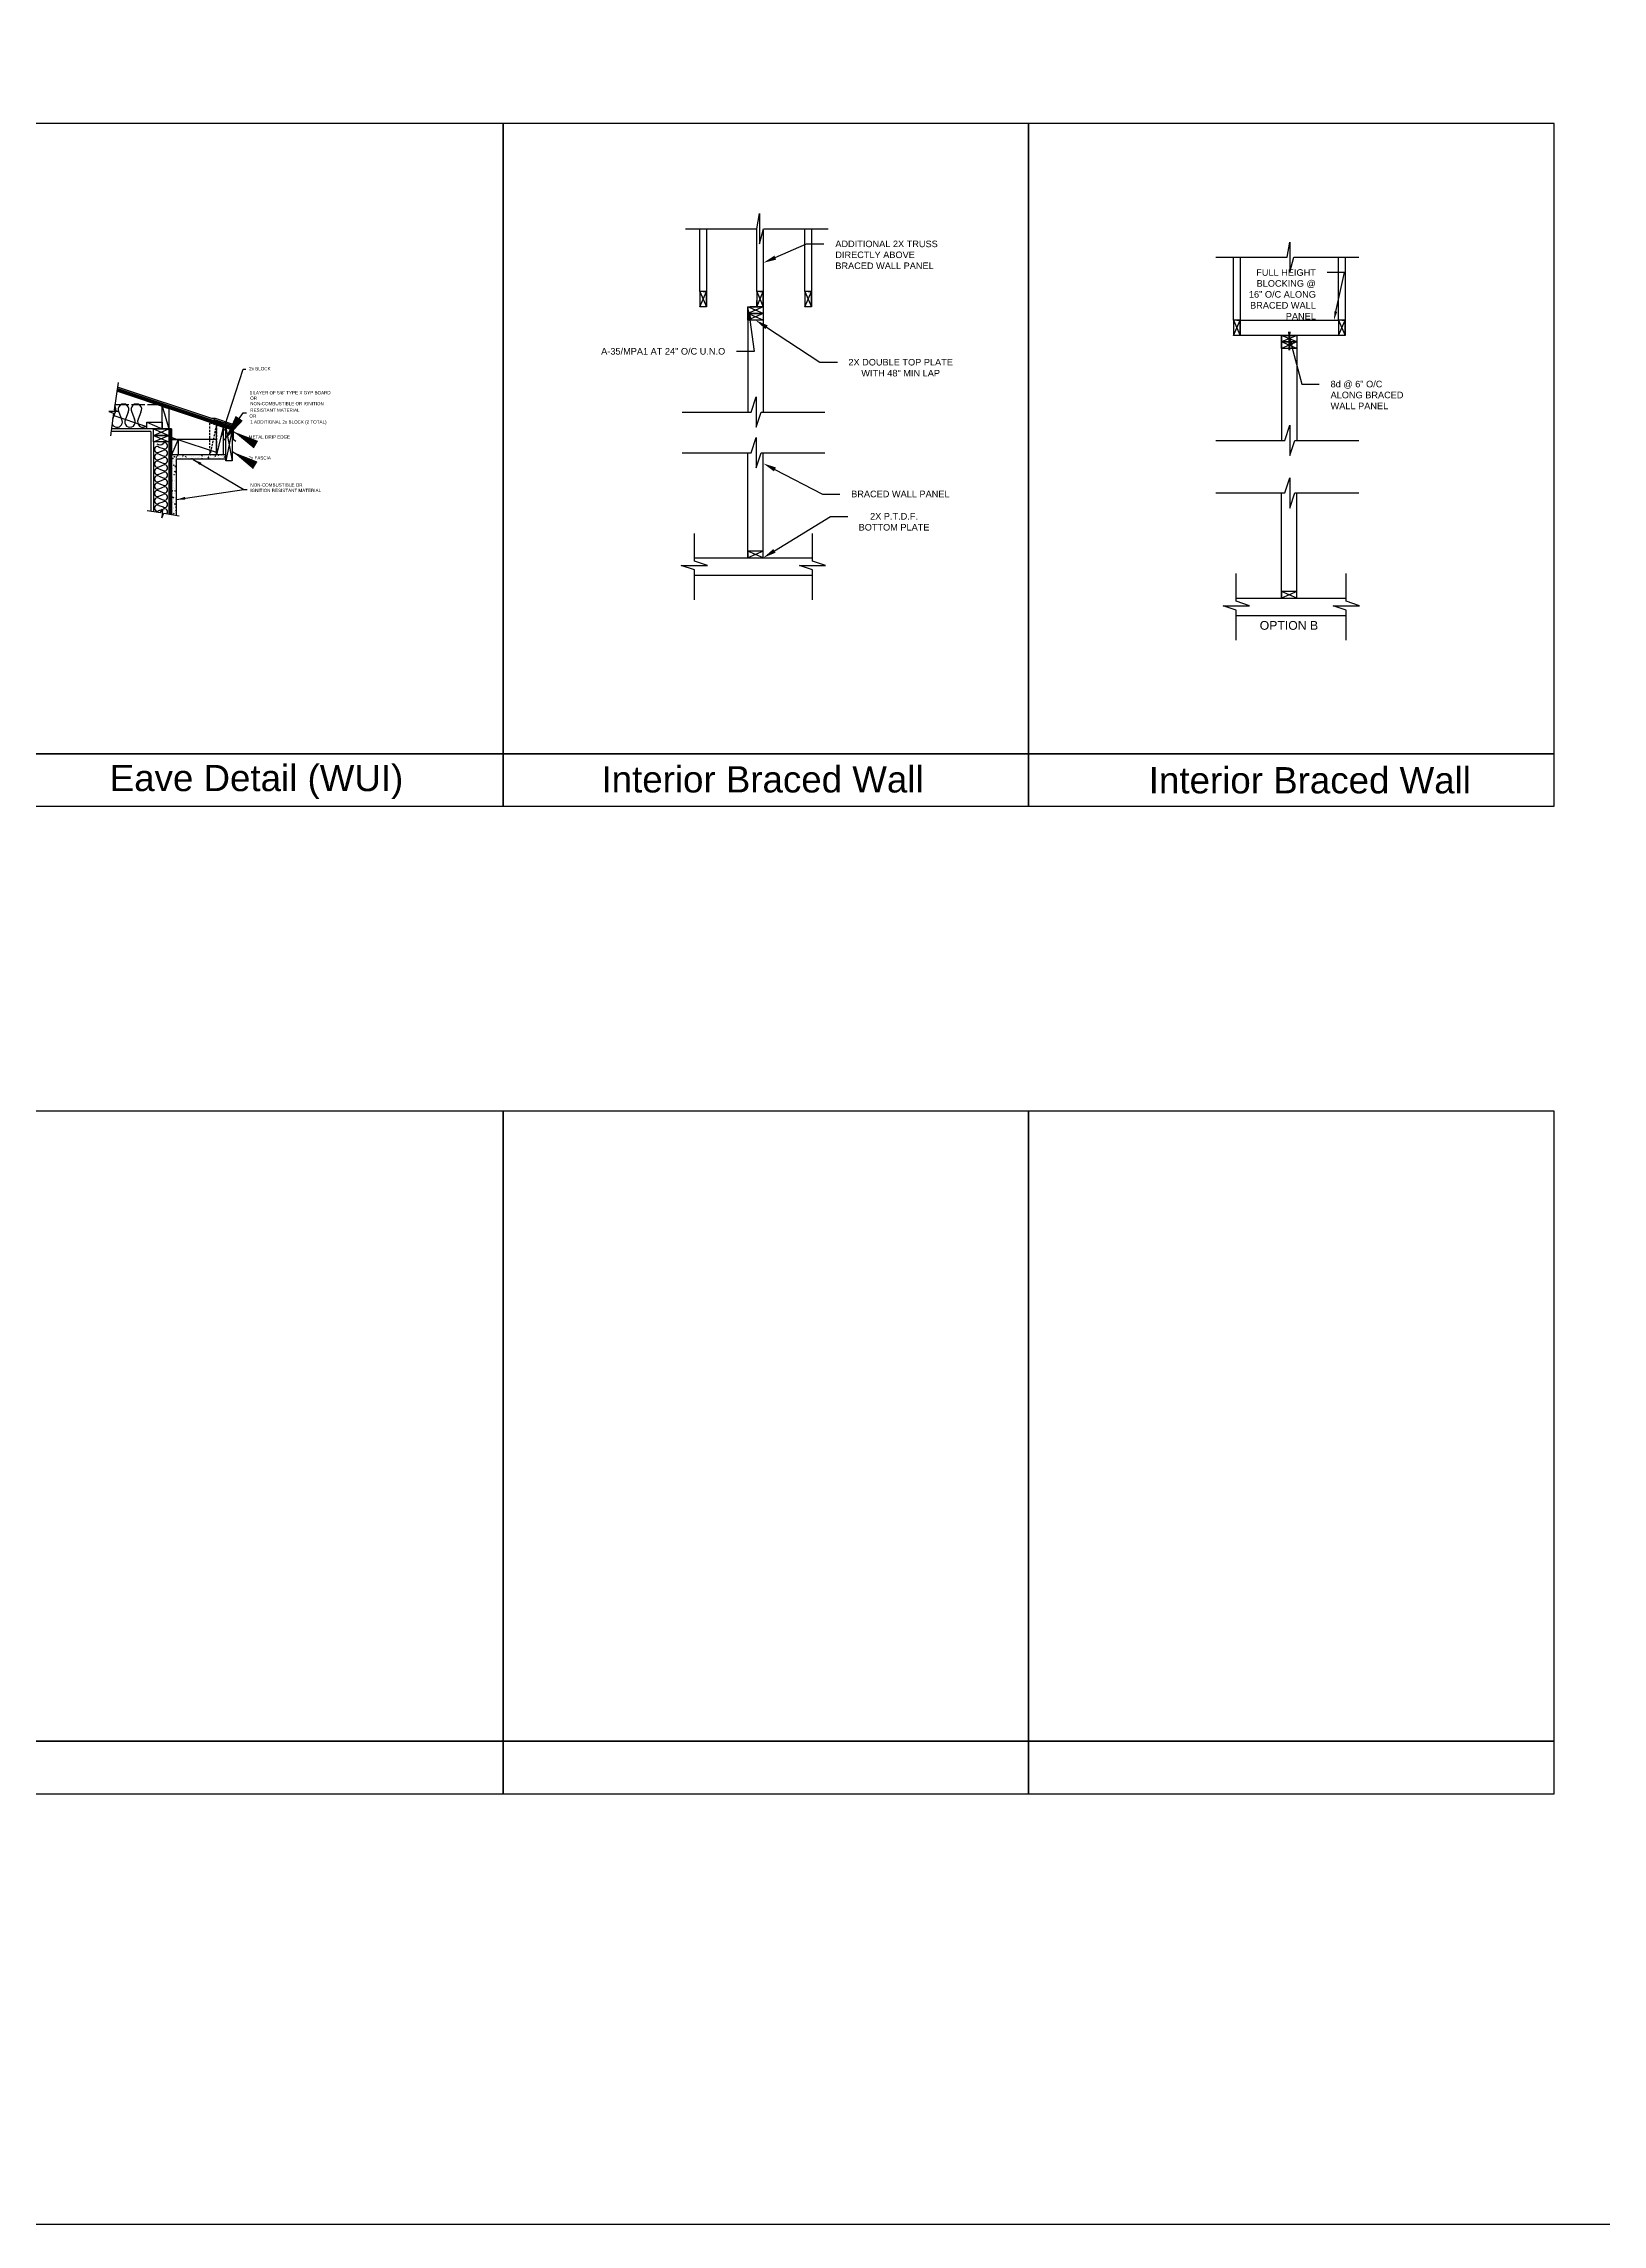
# Model space of a CAD drawing. Header units: inches. Extents: x -350 to 3672, y -1325 to 3943.
# Drawn here: x 2115.8 to 2471.8, y 1295.7 to 1794 of the extents above; entities that cross this region are included whole.
import ezdxf
from ezdxf import colors
from ezdxf.entities.mleader import LeaderData, LeaderLine
from ezdxf.math import Vec2, Vec3

# ---------------------------------------------------------------- set-up
doc = ezdxf.new("R2010")
doc.units = ezdxf.units.IN
doc.header["$MEASUREMENT"] = 0
doc.linetypes.add('DASHED', pattern=[0.75, 0.5, -0.25])
for name, color, linetype in [('F.P. Room Labels', 7, 'Continuous'), ('OPTIONAL', 7, 'Continuous'), ('Roof Framing - Details', 7, 'Continuous')]:
    doc.layers.add(name, color=color, linetype=linetype)
doc.styles.add('1', font='1')
doc.styles.get("Standard").update_dxf_attribs({"font": 'arial.ttf'})
doc.dimstyles.get("Standard").update_dxf_attribs({"dimscale": 0.7, "dimtxt": 6, "dimasz": 6, "dimexe": 1, "dimexo": 3, "dimgap": 3, "dimtad": 0, "dimtih": 1, "dimtoh": 1, "dimdec": 4, "dimzin": 1, "dimdsep": 46, "dimlunit": 4, "dimtxsty": 'Standard', "dimblk": 'OBLIQUE', "dimcen": 0.09, "dimadec": 0, "dimazin": 0, "dimtfac": 1, "dimtdec": 4, "dimtofl": 0, "dimtmove": 0, "dimatfit": 3, "dimfxl": 1, "dimtolj": 1, "dimtzin": 0, "dimarcsym": 0})

# ---------------------------------------------------------------- blocks, each defined once
blk = doc.blocks.new('_Oblique')
at = {"color": 0, "linetype": 'ByBlock', "lineweight": -2}
blk.add_line((-0.5, -0.5), (0.5, 0.5), dxfattribs=at)
blk = doc.blocks.new('*X98')
at = {"color": 0}
for p, q in [((-150.1, -27.86), (-150.1, -27.86)), ((-150.07, -29.15), (-150.07, -29.15)), ((-150.05, -29.71), (-150.05, -29.71)), ((-150.03, -28.32), (-149.93, -28.2)), ((-150.03, -28.32), (-149.91, -28.33)), ((-150.02, -28.39), (-150.02, -28.39)), ((-150.02, -29.05), (-150.02, -29.05)), ((-150, -28.38), (-150, -28.38)), ((-149.95, -28.16), (-149.95, -28.16)), ((-149.91, -28.33), (-149.93, -28.2)), ((-149.93, -28.27), (-149.79, -28.22)), ((-149.93, -28.27), (-149.83, -28.34)), ((-149.87, -29.5), (-149.87, -29.5)), ((-149.83, -28.34), (-149.79, -28.22)), ((-149.79, -29.07), (-149.79, -29.07)), ((-149.75, -29.82), (-149.65, -29.71)), ((-149.75, -29.82), (-149.63, -29.83)), ((-149.72, -27.86), (-149.64, -27.78)), ((-149.72, -27.86), (-149.54, -27.89)), ((-149.63, -29.83), (-149.65, -29.71)), ((-149.54, -27.89), (-149.55, -27.78)), ((-149.47, -28.6), (-149.47, -28.6)), ((-149.42, -28.93), (-149.42, -28.93)), ((-149.27, -28.29), (-149.27, -28.29)), ((-150.21, -30.97), (-150.21, -30.97)), ((-150.2, -33.43), (-150.06, -33.37)), ((-150.2, -33.43), (-150.1, -33.49)), ((-150.19, -33.71), (-150.19, -33.71)), ((-150.17, -33.04), (-150.17, -33.04)), ((-150.14, -32.38), (-150.14, -32.38)), ((-150.13, -32), (-150.13, -32)), ((-150.12, -31.71), (-150.12, -31.71)), ((-150.11, -31.28), (-150.11, -31.28)), ((-150.1, -31.05), (-150.1, -31.05)), ((-150.1, -33.49), (-150.06, -33.37)), ((-150.07, -30.38), (-150.07, -30.38)), ((-149.96, -33.22), (-149.96, -33.22)), ((-149.95, -30.69), (-149.95, -30.69)), ((-149.93, -33.05), (-149.93, -33.05)), ((-149.9, -32.69), (-149.9, -32.69)), ((-149.88, -32.03), (-149.88, -32.03)), ((-149.88, -34.56), (-149.88, -34.56)), ((-149.82, -29.94), (-149.82, -29.94)), ((-149.79, -31.23), (-149.79, -31.23)), ((-149.72, -34.82), (-149.72, -34.82)), ((-149.71, -31.97), (-149.57, -31.92)), ((-149.71, -31.97), (-149.61, -32.04)), ((-149.69, -34.1), (-149.69, -34.1)), ((-149.61, -31.21), (-149.61, -31.21)), ((-149.61, -32.04), (-149.57, -31.92)), ((-149.58, -30.49), (-149.58, -30.49)), ((-149.54, -32.03), (-149.54, -32.03)), ((-149.51, -33.32), (-149.51, -33.32)), ((-149.48, -33.66), (-149.48, -33.66)), ((-149.47, -31.13), (-149.47, -31.13)), ((-149.47, -31.33), (-149.38, -31.21)), ((-149.47, -31.33), (-149.35, -31.34)), ((-149.45, -30.14), (-149.3, -29.97)), ((-149.45, -30.14), (-149.28, -30.16)), ((-149.35, -31.34), (-149.38, -31.21)), ((-149.38, -31.9), (-149.38, -31.9)), ((-149.28, -30.16), (-149.3, -29.97)), ((-149.26, -34.11), (-149.26, -34.11)), ((-149.22, -30.52), (-149.22, -30.52)), ((-149.22, -30.52), (-149.22, -30.53)), ((-150.16, -39.26), (-150.16, -39.26)), ((-150.07, -35.71), (-149.98, -35.6)), ((-150.07, -35.71), (-149.95, -35.72)), ((-150.05, -36.15), (-150.05, -36.15)), ((-150.01, -36.3), (-150.01, -36.3)), ((-150.01, -37.44), (-150.01, -37.44)), ((-149.95, -35.72), (-149.98, -35.6)), ((-149.98, -37.13), (-149.84, -37.08)), ((-149.98, -37.13), (-149.88, -37.2)), ((-149.97, -35.76), (-149.97, -35.76)), ((-149.97, -38.29), (-149.97, -38.29)), ((-149.89, -37.1), (-149.89, -37.1)), ((-149.89, -39.63), (-149.89, -39.63)), ((-149.88, -37.2), (-149.84, -37.08)), ((-149.83, -38.43), (-149.83, -38.43)), ((-149.8, -37.22), (-149.7, -37.1)), ((-149.8, -37.22), (-149.68, -37.23)), ((-149.8, -37.71), (-149.8, -37.71)), ((-149.77, -38.23), (-149.77, -38.23)), ((-149.73, -39.52), (-149.73, -39.52)), ((-149.68, -37.23), (-149.7, -37.1)), ((-149.65, -35.13), (-149.65, -35.13)), ((-149.6, -39.12), (-149.6, -39.12)), ((-149.52, -38.72), (-149.42, -38.61)), ((-149.52, -38.72), (-149.4, -38.73)), ((-149.49, -35.51), (-149.49, -35.51)), ((-149.49, -35.68), (-149.35, -35.63)), ((-149.49, -35.68), (-149.39, -35.75)), ((-149.49, -36.2), (-149.49, -36.2)), ((-149.49, -38.73), (-149.49, -38.73)), ((-149.4, -38.73), (-149.42, -38.61)), ((-149.39, -35.75), (-149.35, -35.63)), ((-149.37, -37.22), (-149.37, -37.22)), ((-149.37, -39.55), (-149.37, -39.55)), ((-149.35, -38.89), (-149.35, -38.89)), ((-149.32, -38.22), (-149.32, -38.22)), ((-149.3, -37.55), (-149.3, -37.55)), ((-149.3, -37.64), (-149.3, -37.64)), ((-149.28, -36.89), (-149.28, -36.89)), ((-149.28, -36.92), (-149.28, -36.92)), ((-149.27, -39.39), (-149.22, -39.37)), ((-149.27, -39.39), (-149.22, -39.42)), ((-149.25, -36.22), (-149.25, -36.22)), ((-149.23, -35.4), (-149.23, -35.4)), ((-149.23, -35.56), (-149.23, -35.56)), ((-150.16, -41.1), (-150.11, -41.04)), ((-150.12, -39.91), (-150.12, -39.91)), ((-150.1, -41.11), (-150.11, -41.04)), ((-149.98, -40.82), (-149.98, -40.82)), ((-149.76, -40.84), (-149.62, -40.78)), ((-149.76, -40.84), (-149.66, -40.9)), ((-149.66, -40.9), (-149.62, -40.78)), ((-149.49, -40.32), (-149.49, -40.32)), ((-149.42, -40.88), (-149.42, -40.88)), ((-149.4, -40.22), (-149.4, -40.22)), ((-149.38, -40.53), (-149.38, -40.53)), ((-149.24, -40.23), (-149.22, -40.2)), ((-149.24, -40.23), (-149.22, -40.23))]:
    blk.add_line(p, q, dxfattribs=at)

msp = doc.modelspace()

# ---------------------------------------------------------------- hatches: boundary and pattern name
at = {"layer": 'Roof Framing - Details', "transparency": 33554636}
h = msp.add_hatch(color=256, dxfattribs=at)
h.dxf.hatch_style = 1
h.paths.add_polyline_path([(2278.65626, 1735.30052), (2278.53126, 1735.30052), (2278.53126, 1733.92552), (2277.15626, 1733.92552), (2277.15626, 1733.80052), (2278.65626, 1733.80052)])

# ---------------------------------------------------------------- linework, layer by layer
at = {"color": 0}
for p, q in [((2158.88208, 1705.74865), (2132.52056, 1714.53583)), ((2158.88208, 1705.91911), (2132.5452, 1714.69808)), ((2158.88208, 1706.07063), (2132.5671, 1714.84229)), ((2158.88208, 1706.23162), (2132.59037, 1714.99552)), ((2158.88208, 1706.40746), (2132.61578, 1715.1629)), ((2154.18561, 1708.32717), (2132.66698, 1715.50004)), ((2135.23988, 1711.45115), (2132.13959, 1711.45115)), ((2138.91593, 1711.45115), (2135.81565, 1711.45115)), ((2141.77461, 1711.45115), (2139.53599, 1711.45115)), ((2142.88208, 1711.08199), (2143.3672, 1709.42261)), ((2143.3672, 1709.42261), (2144.38208, 1705.95115)), ((2140.25708, 1705.32615), (2131.17757, 1705.32615)), ((2140.88208, 1705.95115), (2131.26623, 1705.95115)), ((2139.38563, 1706.44996), (2131.70041, 1709.0117)), ((2139.38563, 1707.46059), (2142.88563, 1705.96059)), ((2140.25708, 1705.32615), (2140.25708, 1687.18465)), ((2140.88208, 1704.45115), (2144.38208, 1705.95115)), ((2140.88208, 1705.95115), (2144.38208, 1704.45115)), ((2140.88208, 1704.45115), (2144.38208, 1702.95115)), ((2140.88208, 1702.95115), (2144.38208, 1704.45115)), ((2141.74593, 1705.95115), (2141.71759, 1705.96059)), ((2144.38208, 1705.95115), (2144.38208, 1686.49736)), ((2145.00708, 1705.95115), (2144.38294, 1705.95115)), ((2144.55239, 1705.95115), (2144.55239, 1686.46898)), ((2144.69448, 1705.95115), (2144.69448, 1686.44531)), ((2144.85552, 1705.95115), (2144.85552, 1686.41847)), ((2145.00708, 1705.94098), (2145.00708, 1686.39322)), ((2155.04838, 1708.32717), (2154.18561, 1708.32717)), ((2159.09208, 1706.62505), (2154.65089, 1708.10545)), ((2159.09208, 1706.97927), (2155.04838, 1708.32717)), ((2156.76582, 1706.36283), (2155.26582, 1700.01801)), ((2157.38208, 1706.24865), (2158.88208, 1698.67883)), ((2158.88208, 1705.74865), (2157.38208, 1698.67883)), ((2158.88208, 1705.74865), (2158.88208, 1706.53922)), ((2159.09208, 1706.62505), (2159.09208, 1703.59698)), ((2140.88208, 1702.95115), (2140.88208, 1687.08052)), ((2146.49064, 1703.54183), (2144.99064, 1700.04183)), ((2155.26582, 1703.54183), (2144.99273, 1703.54183)), ((2157.38208, 1700.02794), (2144.99273, 1700.02794)), ((2146.23501, 1703.54183), (2145.00708, 1703.95115)), ((2145.21411, 1699.76532), (2145.21411, 1699.76532)), ((2145.33565, 1699.16446), (2145.33565, 1699.16446)), ((2145.36159, 1699.39429), (2145.36159, 1699.39429)), ((2145.43765, 1699.11938), (2145.43765, 1699.11938)), ((2145.78542, 1699.31668), (2145.78542, 1699.31668)), ((2146.11872, 1699.55742), (2145.99335, 1699.53429)), ((2146.10838, 1699.4379), (2145.99347, 1699.53432)), ((2146.00143, 1699.14014), (2146.00143, 1699.14014)), ((2146.10838, 1699.4379), (2146.11884, 1699.55744)), ((2146.23073, 1699.36742), (2146.23073, 1699.36742)), ((2146.45102, 1699.91202), (2146.26108, 1699.88992)), ((2146.42353, 1699.73417), (2146.26118, 1699.88994)), ((2146.42353, 1699.73417), (2146.45112, 1699.91204)), ((2155.26582, 1700.53157), (2146.49064, 1703.45663)), ((2146.66722, 1699.11583), (2146.66722, 1699.11583)), ((2146.77295, 1699.60512), (2146.77295, 1699.60512)), ((2146.81132, 1699.96455), (2146.80917, 1699.97015)), ((2146.81132, 1699.96455), (2146.8151, 1699.97015)), ((2146.97875, 1699.23411), (2146.97875, 1699.23411)), ((2147.33301, 1699.09151), (2147.33301, 1699.09151)), ((2147.41788, 1699.71334), (2147.41788, 1699.71334)), ((2147.49585, 1699.57966), (2147.49585, 1699.57966)), ((2147.6231, 1699.83492), (2147.49774, 1699.8118)), ((2147.61276, 1699.7154), (2147.49786, 1699.81182)), ((2147.52137, 1699.39965), (2147.52137, 1699.39965)), ((2147.56177, 1699.07898), (2147.56177, 1699.07898)), ((2147.61276, 1699.7154), (2147.62322, 1699.83494)), ((2147.9988, 1699.06719), (2147.9988, 1699.06719)), ((2148.18496, 1699.81098), (2148.18496, 1699.81098)), ((2148.32861, 1699.57738), (2148.20775, 1699.61793)), ((2148.26162, 1699.47792), (2148.20787, 1699.61796)), ((2148.26162, 1699.47792), (2148.32873, 1699.57741)), ((2148.31445, 1699.64769), (2148.31445, 1699.64769)), ((2148.318, 1699.31078), (2148.318, 1699.31078)), ((2148.97378, 1699.28484), (2148.97378, 1699.28484)), ((2149.33644, 1699.25822), (2149.33644, 1699.25822)), ((2149.51133, 1699.22821), (2149.51133, 1699.22821)), ((2149.60509, 1699.67992), (2149.60509, 1699.67992)), ((2149.77891, 1699.09075), (2149.65805, 1699.1313)), ((2149.71192, 1698.99129), (2149.65817, 1699.13133)), ((2149.71192, 1698.99129), (2149.77903, 1699.09078)), ((2149.95046, 1699.70744), (2149.95046, 1699.70744)), ((2150.38514, 1699.49566), (2150.38514, 1699.49566)), ((2150.39816, 1699.92797), (2150.39816, 1699.92797)), ((2150.85058, 1699.30489), (2150.85058, 1699.30489)), ((2151.10804, 1699.47021), (2151.10804, 1699.47021)), ((2151.42016, 1699.5385), (2151.42016, 1699.5385)), ((2151.68881, 1699.96019), (2151.68881, 1699.96019)), ((2151.79714, 1699.70153), (2151.79714, 1699.70153)), ((2151.84357, 1699.96004), (2151.84357, 1699.96004)), ((2152.01075, 1699.23291), (2151.88539, 1699.20978)), ((2152.00041, 1699.11339), (2151.88551, 1699.20981)), ((2152.03445, 1699.79793), (2151.91359, 1699.83848)), ((2151.96746, 1699.69847), (2151.91371, 1699.83851)), ((2151.96746, 1699.69847), (2152.03456, 1699.79796)), ((2152.00041, 1699.11339), (2152.01087, 1699.23293)), ((2152.04391, 1699.22231), (2152.04391, 1699.22231)), ((2152.43677, 1699.14059), (2152.43677, 1699.14059)), ((2152.48304, 1699.70154), (2152.48304, 1699.70154)), ((2152.50936, 1699.93572), (2152.50936, 1699.93572)), ((2152.58597, 1699.17539), (2152.58597, 1699.17539)), ((2153.17515, 1699.9114), (2153.17515, 1699.9114)), ((2153.2085, 1699.91235), (2153.2085, 1699.91235)), ((2153.48475, 1699.3113), (2153.36389, 1699.35185)), ((2153.41776, 1699.21184), (2153.36401, 1699.35188)), ((2153.38317, 1699.29899), (2153.38317, 1699.29899)), ((2153.51514, 1699.51041), (2153.38977, 1699.48728)), ((2153.5048, 1699.39089), (2153.38989, 1699.48731)), ((2153.41776, 1699.21184), (2153.48486, 1699.31133)), ((2153.50387, 1699.81877), (2153.50387, 1699.81877)), ((2153.5048, 1699.39089), (2153.51526, 1699.51043)), ((2153.72741, 1699.17282), (2153.72741, 1699.17282)), ((2153.84093, 1699.88708), (2153.84093, 1699.88708)), ((2153.93141, 1699.88689), (2153.93141, 1699.88689)), ((2153.99732, 1699.38621), (2153.99732, 1699.38621)), ((2154.50672, 1699.86276), (2154.50672, 1699.86276)), ((2154.52049, 1699.42086), (2154.52049, 1699.42086)), ((2154.57649, 1699.21642), (2154.57649, 1699.21642)), ((2154.72023, 1699.36075), (2154.72023, 1699.36075)), ((2155.01952, 1699.78791), (2154.89416, 1699.76478)), ((2155.00918, 1699.66839), (2154.89427, 1699.76481)), ((2155.00918, 1699.66839), (2155.01964, 1699.78794)), ((2155.01563, 1699.69565), (2155.01563, 1699.69565)), ((2155.17251, 1699.83844), (2155.17251, 1699.83844)), ((2155.40933, 1699.59208), (2155.40933, 1699.59208)), ((2155.6733, 1699.91903), (2155.65367, 1699.97015)), ((2155.6733, 1699.91903), (2155.70778, 1699.97015)), ((2155.81113, 1699.45309), (2155.81113, 1699.45309)), ((2155.8383, 1699.81412), (2155.8383, 1699.81412)), ((2155.91575, 1699.29309), (2155.91575, 1699.29309)), ((2156.51357, 1699.9459), (2156.48466, 1699.97015)), ((2156.50409, 1699.7898), (2156.50409, 1699.7898)), ((2156.51357, 1699.9459), (2156.51569, 1699.97015)), ((2156.60421, 1699.70114), (2156.60421, 1699.70114)), ((2156.82069, 1699.8029), (2156.82069, 1699.8029)), ((2157.19058, 1699.53185), (2157.06973, 1699.5724)), ((2157.1236, 1699.4324), (2157.06984, 1699.57243)), ((2157.10908, 1699.21052), (2157.10908, 1699.21052)), ((2157.1236, 1699.4324), (2157.1907, 1699.53188)), ((2157.16987, 1699.76548), (2157.16987, 1699.76548)), ((2157.39224, 1699.08888), (2157.32642, 1699.08122)), ((2157.38208, 1699.02794), (2157.32652, 1699.08125)), ((2159.09208, 1703.59698), (2159.69, 1703.13207)), ((2157.38208, 1699.02794), (2146.02352, 1699.02794)), ((2146.02352, 1699.02794), (2146.02352, 1686.22387)), ((2147.25272, 1698.97795), (2147.25272, 1698.97795)), ((2148.28468, 1699.05352), (2148.28468, 1699.05352)), ((2148.66459, 1699.04287), (2148.66459, 1699.04287)), ((2149.33037, 1699.01855), (2149.33037, 1699.01855)), ((2149.99616, 1698.99423), (2149.99616, 1698.99423)), ((2155.54248, 1699.0314), (2155.54248, 1699.0314)), ((2156.19816, 1699.06594), (2156.19816, 1699.06594))]:
    msp.add_line(p, q, dxfattribs=at)
at = {"color": 0, "linetype": 'Continuous'}
for p, q in [((2132.13443, 1709.79657), (2131.51983, 1708.14276)), ((2132.99176, 1709.79657), (2133.60635, 1708.14276)), ((2135.07828, 1709.79657), (2134.46369, 1708.14276)), ((2135.93561, 1709.79657), (2136.55021, 1708.14276)), ((2138.02214, 1709.79657), (2137.40754, 1708.14276)), ((2142.13475, 1701.80624), (2143.07246, 1701.45776)), ((2142.13475, 1700.62318), (2143.07246, 1700.97165)), ((2142.13475, 1700.13707), (2143.07246, 1699.78859)), ((2142.13475, 1698.95401), (2143.07246, 1699.30249)), ((2142.13475, 1698.4679), (2143.07246, 1698.11943)), ((2142.13475, 1697.28484), (2143.07246, 1697.63332)), ((2142.13475, 1696.79874), (2143.07246, 1696.45026)), ((2142.13475, 1695.61568), (2143.07246, 1695.96415)), ((2142.13475, 1695.12957), (2143.07246, 1694.78109)), ((2142.13475, 1693.94651), (2143.07246, 1694.29499)), ((2142.13475, 1693.4604), (2143.07246, 1693.11193)), ((2142.13475, 1692.27734), (2143.07246, 1692.62582)), ((2142.13475, 1691.79124), (2143.07246, 1691.44276)), ((2142.13475, 1690.60818), (2143.07246, 1690.95665)), ((2142.13475, 1690.12207), (2143.07246, 1689.77359)), ((2142.13475, 1688.93901), (2143.07246, 1689.28749)), ((2142.13475, 1688.4529), (2143.07246, 1688.10443)), ((2142.13475, 1687.26984), (2143.07246, 1687.61832)), ((2142.85531, 1686.51596), (2143.07246, 1686.43526))]:
    msp.add_line(p, q, dxfattribs=at)
at = {"color": 0, "linetype": 'DASHED'}
msp.add_line((2155.26582, 1706.86188), (2153.76817, 1700.01801), dxfattribs=at)
at = {"color": 3}
msp.add_lwpolyline([(1277.33969, 2172.8427), (2827.87242, 2172.8427), (2827.87242, 1295.71369), (1277.33969, 1295.71369)], close=True, dxfattribs=at)
for points in [[(2100.78058, 1775.72693), (2100.78058, 1631.72693), (2220.78058, 1631.72693), (2220.78058, 1775.72693), (2100.78058, 1775.72693)], [(2220.78058, 1775.72693), (2220.78058, 1631.72693), (2340.78058, 1631.72693), (2340.78058, 1775.72693), (2220.78058, 1775.72693)], [(2340.78058, 1775.72693), (2340.78058, 1631.72693), (2460.78058, 1631.72693), (2460.78058, 1775.72693), (2340.78058, 1775.72693)], [(2100.78058, 1631.72693), (2100.78058, 1619.72693), (2220.78058, 1619.72693), (2220.78058, 1631.72693), (2100.78058, 1631.72693)], [(2220.78058, 1631.72693), (2220.78058, 1619.72693), (2340.78058, 1619.72693), (2340.78058, 1631.72693), (2220.78058, 1631.72693)], [(2340.78058, 1631.72693), (2340.78058, 1619.72693), (2460.78058, 1619.72693), (2460.78058, 1631.72693), (2340.78058, 1631.72693)]]:
    msp.add_lwpolyline(points)
at = {"color": 0}
for points in [[(2132.82406, 1716.53441), (2131.88005, 1710.31805), (2132.71646, 1709.89295), (2130.71226, 1709.93859), (2131.77987, 1709.57182), (2131.03678, 1704.33374)], [(2142.88208, 1709.42261), (2142.88208, 1711.08199)], [(2142.88208, 1711.08199), (2144.38208, 1710.58199), (2144.38208, 1709.42261)], [(2144.38208, 1709.55089), (2144.38208, 1705.95115), (2142.88208, 1705.95115), (2142.88208, 1709.55089)], [(2139.40701, 1687.32629), (2142.46514, 1686.81675), (2142.91649, 1687.63929), (2142.80747, 1685.63754), (2143.20783, 1686.69301), (2146.74651, 1686.1034)]]:
    msp.add_lwpolyline(points, dxfattribs=at)
for points in [[(2139.38563, 1705.96059), (2139.38563, 1707.46059), (2142.88563, 1707.46059), (2142.88563, 1705.96059)], [(2140.88208, 1704.45115), (2140.88208, 1705.95115), (2144.38208, 1705.95115), (2144.38208, 1704.45115)], [(2140.88208, 1702.95115), (2140.88208, 1704.45115), (2144.38208, 1704.45115), (2144.38208, 1702.95115)], [(2155.26582, 1706.86188), (2156.76582, 1706.36283), (2156.76582, 1700.01801), (2155.26582, 1700.01801)], [(2157.38208, 1706.24865), (2158.88208, 1705.74865), (2158.88208, 1698.67883), (2157.38208, 1698.67883)], [(2144.99064, 1703.54183), (2146.49064, 1703.54183), (2146.49064, 1700.04183), (2144.99064, 1700.04183)]]:
    msp.add_lwpolyline(points, close=True, dxfattribs=at)
at = {"color": 0, "linetype": 'DASHED'}
msp.add_lwpolyline([(2153.76817, 1707.3611), (2155.26582, 1706.86188), (2155.26817, 1700.01801), (2153.76817, 1700.01801)], close=True, dxfattribs=at)
at = {"color": 0, "linetype": 'Continuous'}
for centre, radius, start, end in [((2131.09116, 1710.41789), 1.21426, 329.2237778, 40.470697), ((2134.03502, 1710.41789), 1.21426, 329.2237778, 210.7762222), ((2136.97888, 1710.41789), 1.21426, 329.2237778, 210.7762222), ((2132.56309, 1707.52144), 1.21426, 200.7866033, 30.7762222), ((2135.50695, 1707.52144), 1.21426, 149.2237778, 30.7762222), ((2138.4508, 1707.52144), 1.21426, 149.2237778, 320.342463), ((2141.78246, 1701.21471), 0.68849, 59.2237778, 300.7762222), ((2141.78246, 1699.54554), 0.68849, 59.2237778, 300.7762222), ((2142.30176, 1703.364), 1.05687, 233.3018016, 316.8219903), ((2143.42475, 1702.04929), 0.68849, 239.2237778, 120.7762222), ((2143.42475, 1700.38012), 0.68849, 239.2237778, 120.7762222), ((2143.42475, 1698.71096), 0.68849, 239.2237778, 120.7762222), ((2141.78246, 1697.87637), 0.68849, 59.2237778, 300.7762222), ((2141.78246, 1696.20721), 0.68849, 59.2237778, 300.7762222), ((2141.78246, 1694.53804), 0.68849, 59.2237778, 300.7762222), ((2143.42475, 1697.04179), 0.68849, 239.2237778, 120.7762222), ((2143.42475, 1695.37262), 0.68849, 239.2237778, 120.7762222), ((2143.42475, 1693.70346), 0.68849, 239.2237778, 120.7762222), ((2141.78246, 1692.86887), 0.68849, 59.2237778, 300.7762222), ((2141.78246, 1691.19971), 0.68849, 59.2237778, 300.7762222), ((2141.78246, 1689.53054), 0.68849, 59.2237778, 300.7762222), ((2143.42475, 1692.03429), 0.68849, 239.2237778, 120.7762222), ((2143.42475, 1690.36512), 0.68849, 239.2237778, 120.7762222), ((2143.42475, 1688.69596), 0.68849, 239.2237778, 120.7762222), ((2141.78246, 1687.86137), 0.68849, 59.2237778, 300.7762222), ((2143.42475, 1687.02679), 0.68849, 318.5353559, 120.7762222), ((2143.42475, 1687.02679), 0.68849, 239.2237778, 242.1820466)]:
    msp.add_arc(centre, radius, start, end, dxfattribs=at)
at = {"layer": 'F.P. Room Labels'}
for points in [[(2100.78058, 1550.0833), (2100.78058, 1406.0833), (2220.78058, 1406.0833), (2220.78058, 1550.0833), (2100.78058, 1550.0833)], [(2220.78058, 1550.0833), (2220.78058, 1406.0833), (2340.78058, 1406.0833), (2340.78058, 1550.0833), (2220.78058, 1550.0833)], [(2340.78058, 1550.0833), (2340.78058, 1406.0833), (2460.78058, 1406.0833), (2460.78058, 1550.0833), (2340.78058, 1550.0833)], [(2100.78058, 1406.0833), (2100.78058, 1394.0833), (2220.78058, 1394.0833), (2220.78058, 1406.0833), (2100.78058, 1406.0833)], [(2220.78058, 1406.0833), (2220.78058, 1394.0833), (2340.78058, 1394.0833), (2340.78058, 1406.0833), (2220.78058, 1406.0833)], [(2340.78058, 1406.0833), (2340.78058, 1394.0833), (2460.78058, 1394.0833), (2460.78058, 1406.0833), (2340.78058, 1406.0833)]]:
    msp.add_lwpolyline(points, dxfattribs=at)
at = {"layer": 'OPTIONAL'}
for p, q in [((2398.5588, 1727.3058), (2398.5588, 1703.3058)), ((2401.0588, 1727.3058), (2401.75888, 1727.3058)), ((2402.0588, 1727.3058), (2402.0588, 1703.3058)), ((2398.5588, 1667.3058), (2398.5588, 1691.3058)), ((2402.0588, 1667.3058), (2402.0588, 1691.3058)), ((2388.19351, 1667.3058), (2413.31246, 1667.3058)), ((2388.19351, 1663.3058), (2413.31246, 1663.3058))]:
    msp.add_line(p, q, dxfattribs=at)
at = {"layer": 'OPTIONAL', "lineweight": 100}
for p, q in [((2400.0588, 1727.96827), (2400.5588, 1727.96847)), ((2400.3088, 1727.96837), (2400.31039, 1723.96837))]:
    msp.add_line(p, q, dxfattribs=at)
at = {"layer": 'OPTIONAL'}
for points in [[(2383.52513, 1745.18651), (2399.80198, 1745.18651), (2400.4608, 1748.64251), (2400.4608, 1741.73051), (2401.38883, 1745.18651), (2416.16211, 1745.18651)], [(2389.0588, 1745.18651), (2389.0588, 1730.8058), (2387.5588, 1730.8058), (2387.5588, 1745.18651)], [(2413.0588, 1745.18651), (2413.0588, 1730.8058), (2411.5588, 1730.8058), (2411.5588, 1745.18651)], [(2388.3088, 1730.8058), (2389.0588, 1730.8058), (2387.5588, 1730.8058), (2389.0588, 1727.3058), (2389.0588, 1730.8058)], [(2387.5588, 1730.8058), (2387.5588, 1727.3058), (2389.0588, 1730.8058), (2389.0588, 1727.3058), (2387.5588, 1727.3058)], [(2389.0588, 1730.8058), (2411.5588, 1730.8058), (2411.5588, 1727.3058), (2389.0588, 1727.3058), (2389.0588, 1730.8058)], [(2412.3088, 1730.8058), (2413.0588, 1730.8058), (2411.5588, 1730.8058), (2413.0588, 1727.3058), (2413.0588, 1730.8058)], [(2411.5588, 1730.8058), (2411.5588, 1727.3058), (2413.0588, 1730.8058), (2413.0588, 1727.3058), (2411.5588, 1727.3058)], [(2402.0588, 1725.8058), (2398.5588, 1727.3058), (2402.0588, 1727.3058), (2402.0588, 1725.8058), (2398.5588, 1725.8058), (2398.5588, 1727.3058), (2402.0588, 1727.3058), (2398.5588, 1725.8058)], [(2402.0588, 1724.3058), (2398.5588, 1725.8058), (2402.0588, 1725.8058), (2402.0588, 1724.3058), (2398.5588, 1724.3058), (2398.5588, 1725.8058), (2402.0588, 1725.8058), (2398.5588, 1724.3058)], [(2383.52513, 1703.3058), (2399.3088, 1703.3058), (2400.4608, 1706.7618), (2400.4608, 1699.8498), (2401.6128, 1703.3058), (2416.16211, 1703.3058)], [(2383.52513, 1691.3058), (2399.3088, 1691.3058), (2400.4608, 1694.7618), (2400.4608, 1687.8498), (2401.6128, 1691.3058), (2416.16211, 1691.3058)], [(2388.19351, 1657.70525), (2388.19351, 1664.5558), (2385.19351, 1665.5558), (2391.19351, 1665.5558), (2388.19351, 1666.5558), (2388.19351, 1672.87061)], [(2413.31246, 1657.70525), (2413.31246, 1664.5558), (2410.31246, 1665.5558), (2416.31246, 1665.5558), (2413.31246, 1666.5558), (2413.31246, 1672.87061)], [(2402.0588, 1668.8058), (2398.5588, 1667.3058), (2402.0588, 1667.3058), (2402.0588, 1668.8058), (2398.5588, 1668.8058), (2398.5588, 1667.3058), (2402.0588, 1667.3058), (2398.5588, 1668.8058)]]:
    msp.add_lwpolyline(points, dxfattribs=at)
at = {"layer": 'Roof Framing - Details'}
for p, q in [((2278.65626, 1733.80052), (2278.65626, 1735.30052)), ((2276.65626, 1733.80052), (2276.65626, 1709.80052)), ((2277.15626, 1733.80052), (2277.15626, 1733.92552)), ((2277.15626, 1733.92552), (2278.53126, 1733.92552)), ((2279.15626, 1733.80052), (2279.85633, 1733.80052)), ((2280.15626, 1733.80052), (2280.15626, 1709.80052)), ((2276.65626, 1676.49699), (2276.65626, 1700.49699)), ((2280.15626, 1676.49699), (2280.15626, 1700.49699)), ((2264.42636, 1676.49699), (2291.40992, 1676.49699)), ((2264.42636, 1672.49699), (2291.40992, 1672.49699))]:
    msp.add_line(p, q, dxfattribs=at)
for points in [[(2262.37941, 1751.68123), (2278.65626, 1751.68123), (2279.31508, 1755.13723), (2279.31508, 1748.22523), (2280.24311, 1751.68123), (2295.01639, 1751.68123)], [(2267.15626, 1751.68123), (2267.15626, 1737.30052), (2265.65626, 1737.30052), (2265.65626, 1751.68123)], [(2280.15626, 1751.35779), (2280.15626, 1737.30052), (2278.65626, 1737.30052), (2278.65626, 1751.68123)], [(2291.15626, 1751.68123), (2291.15626, 1737.30052), (2289.65626, 1737.30052), (2289.65626, 1751.68123)], [(2266.40626, 1737.30052), (2267.15626, 1737.30052), (2265.65626, 1737.30052), (2267.15626, 1733.80052), (2267.15626, 1737.30052)], [(2265.65626, 1737.30052), (2265.65626, 1733.80052), (2267.15626, 1737.30052), (2267.15626, 1733.80052), (2265.65626, 1733.80052)], [(2279.40626, 1737.30052), (2280.15626, 1737.30052), (2278.65626, 1737.30052), (2280.15626, 1733.80052), (2280.15626, 1737.30052)], [(2278.65626, 1737.30052), (2278.65626, 1733.80052), (2280.15626, 1737.30052), (2280.15626, 1733.80052), (2278.65626, 1733.80052)], [(2290.40626, 1737.30052), (2291.15626, 1737.30052), (2289.65626, 1737.30052), (2291.15626, 1733.80052), (2291.15626, 1737.30052)], [(2289.65626, 1737.30052), (2289.65626, 1733.80052), (2291.15626, 1737.30052), (2291.15626, 1733.80052), (2289.65626, 1733.80052)], [(2280.15626, 1732.30052), (2276.65626, 1733.80052), (2280.15626, 1733.80052), (2280.15626, 1732.30052), (2276.65626, 1732.30052), (2276.65626, 1733.80052), (2280.15626, 1733.80052), (2276.65626, 1732.30052)], [(2280.15626, 1730.80052), (2276.65626, 1732.30052), (2280.15626, 1732.30052), (2280.15626, 1730.80052), (2276.65626, 1730.80052), (2276.65626, 1732.30052), (2280.15626, 1732.30052), (2276.65626, 1730.80052)], [(2261.62258, 1709.80052), (2277.40626, 1709.80052), (2278.55826, 1713.25652), (2278.55826, 1706.34452), (2279.71026, 1709.80052), (2294.25956, 1709.80052)], [(2261.62258, 1700.49699), (2277.40626, 1700.49699), (2278.55826, 1703.95299), (2278.55826, 1697.04099), (2279.71026, 1700.49699), (2294.25956, 1700.49699)], [(2264.42636, 1666.89644), (2264.42636, 1673.74699), (2261.42636, 1674.74699), (2267.42636, 1674.74699), (2264.42636, 1675.74699), (2264.42636, 1682.06179)], [(2291.40992, 1666.89644), (2291.40992, 1673.74699), (2288.40992, 1674.74699), (2294.40992, 1674.74699), (2291.40992, 1675.74699), (2291.40992, 1682.06179)], [(2280.15626, 1677.99699), (2276.65626, 1676.49699), (2280.15626, 1676.49699), (2280.15626, 1677.99699), (2276.65626, 1677.99699), (2276.65626, 1676.49699), (2280.15626, 1676.49699), (2276.65626, 1677.99699)]]:
    msp.add_lwpolyline(points, dxfattribs=at)

# ---------------------------------------------------------------- block references
at = {"color": 0}
msp.add_blockref('*X98', (2295.22449, 1727.47897), dxfattribs=at)

# ---------------------------------------------------------------- texts
at = {"color": 0, "style": '1'}
for s, p in [('2x BLOCK', (2162.72215, 1719.32447)), ('1 LAYER OF 5/8" TYPE X GYP BOARD  ', (2162.84012, 1713.82955)), ('OR', (2162.79491, 1708.51695)), ('OR', (2162.96803, 1712.59551)), ('NON-COMBUSTIBLE OR IGNITION ', (2162.96803, 1711.34551)), ('RESISTANT MATERIAL', (2162.96803, 1709.85353)), ('METAL DRIP EDGE', (2162.63583, 1703.73239)), ('1 ADDITIONAL 2x BLOCK (2 TOTAL)', (2162.96803, 1707.15075)), ('2x FASCIA', (2162.57763, 1698.95433)), ('NON-COMBUSTIBLE OR', (2162.99677, 1692.75544)), ('IGNITION RESISTANT MATERIAL', (2162.99677, 1691.50544))]:
    msp.add_text(s, height=0.75, dxfattribs=at).set_placement(p)
at = {"char_height": 6, "attachment_point": 1}
for s, insert in [('Eave Detail (WUI)', (2130.87615, 1629.18272)), ('Interior Braced Wall ', (2243.19972, 1628.87503)), ('Interior Braced Wall ', (2368.2162, 1628.66789))]:
    msp.add_mtext_dynamic_manual_height_columns(s, width=112.2279418, gutter_width=1, heights=[0], dxfattribs=dict(at, insert=insert))
at = {"layer": 'OPTIONAL', "insert": (2355.44198, 1662.04838), "char_height": 2, "attachment_point": 1}
msp.add_mtext_dynamic_manual_height_columns('\\pxqc;OPTION B', width=89.5743417, gutter_width=1, heights=[0], dxfattribs=at)

# ---------------------------------------------------------------- leaders
at = {"color": 0}
for points, override in [([(2156.31505, 1704.05641), (2161.32464, 1719.60555), (2161.99644, 1719.60555)], {"dimscale": 1, "dimasz": 2}), ([(2157.12568, 1703.37519), (2161.32464, 1709.63137), (2162.13863, 1709.63137)], {"dimscale": 1}), ([(2159.10344, 1705.3615), (2161.35664, 1704.04827), (2162.17063, 1704.04827)], {"dimscale": 1}), ([(2158.9825, 1700.70154), (2161.35664, 1699.27749), (2162.17063, 1699.27749)], {"dimscale": 1}), ([(2149.94387, 1698.95617), (2161.48563, 1692.11597), (2162.29962, 1692.11597)], {"dimscale": 1, "dimasz": 2}), ([(2146.09881, 1689.78088), (2161.48563, 1692.11597), (2162.29962, 1692.11597)], {"dimscale": 1, "dimasz": 2})]:
    msp.add_leader(points, dimstyle='Standard', override=override, dxfattribs=at)
at = {"layer": 'OPTIONAL'}
ml = msp.add_multileader_mtext('Standard', dxfattribs=at)
ml.set_content('FULL HEIGHT \\PBLOCKING @ \\P16" O/C ALONG \\PBRACED WALL \\PPANEL', color=256)
ml.set_leader_properties()
ml.build(insert=Vec2(0, 0))
ml.multileader.update_dxf_attribs({"dogleg_length": 3.98438, "arrow_head_size": 2})
ctx = ml.context
ctx.base_point, ctx.char_height, ctx.arrow_head_size, ctx.landing_gap_size, ctx.plane_origin = Vec3(2388.84667, 1741.67968), 1.5, 2, 2.59375, Vec3(2407.34104, 1731.00104)
ctx.text_align_type = 2
notes = []
notes.append((ctx, [(1, (1, 1, 0), (2412.96022, 1741.67968), (-1, 0), 3.98438, [(0, [(2410.51341, 1730.8058)], 0, [])])]))
ctx.mtext.insert, ctx.mtext.width, ctx.mtext.alignment, ctx.mtext.flow_direction = Vec3(2406.3821, 1742.42968), 25.8403814, 3, 5
ml = msp.add_multileader_mtext('Standard', dxfattribs=at)
ml.set_content('8d @ 6" O/C \\PALONG BRACED \\PWALL PANEL', color=256)
ml.set_leader_properties()
ml.build(insert=Vec2(0, 0))
ml.multileader.update_dxf_attribs({"dogleg_length": 3.98438, "arrow_head_size": 2})
ctx = ml.context
ctx.base_point, ctx.char_height, ctx.arrow_head_size, ctx.landing_gap_size, ctx.plane_origin = Vec3(2407.15315, 1716.1911), 1.5, 2, 2.59375, Vec3(2403.0588, 1726.94775)
notes.append((ctx, [(0, (1, 1, 0), (2403.16878, 1716.1911), (1, 0), 3.98438, [(0, [(2400.3088, 1726.94775)], 0, [])])]))
ctx.mtext.insert, ctx.mtext.flow_direction = Vec3(2409.7469, 1716.94161), 5
at = {"layer": 'Roof Framing - Details'}
ml = msp.add_multileader_mtext('Standard', dxfattribs=at)
ml.set_content('ADDITIONAL 2X TRUSS \\PDIRECTLY ABOVE\\PBRACED WALL PANEL', color=256)
ml.set_leader_properties()
ml.build(insert=Vec2(0, 0))
ml.multileader.update_dxf_attribs({"dogleg_length": 3.98438, "arrow_head_size": 3})
ctx = ml.context
ctx.base_point, ctx.char_height, ctx.arrow_head_size, ctx.landing_gap_size, ctx.plane_origin = Vec3(2294.02599, 1748.20577), 1.5, 3, 2.59375, Vec3(2280.15626, 1743.87636)
notes.append((ctx, [(0, (1, 1, 0), (2290.04162, 1748.20577), (1, 0), 3.98438, [(0, [(2280.15626, 1743.87636)], 0, [])])]))
ctx.mtext.insert, ctx.mtext.flow_direction = Vec3(2296.61974, 1748.96856), 5
ml = msp.add_multileader_mtext('Standard', dxfattribs=at)
ml.set_content('A-35/MPA1 AT 24" O/C U.N.O', color=256)
ml.set_leader_properties()
ml.build(insert=Vec2(0, 0))
ml.multileader.update_dxf_attribs({"dogleg_length": 3.98438, "arrow_head_size": 3})
ctx = ml.context
ctx.base_point, ctx.char_height, ctx.arrow_head_size, ctx.landing_gap_size, ctx.plane_origin = Vec3(2240.63085, 1723.65578), 1.5, 3, 2.59375, Vec3(2277.65626, 1734.55052)
ctx.text_align_type = 2
notes.append((ctx, [(1, (1, 1, 0), (2278.05102, 1723.65578), (-1, 0), 3.98438, [(0, [(2276.65626, 1733.80052)], 0, [])])]))
ctx.mtext.insert, ctx.mtext.alignment, ctx.mtext.flow_direction = Vec3(2271.47289, 1724.41908), 3, 5
ml = msp.add_multileader_mtext('Standard', dxfattribs=at)
ml.set_content('2X DOUBLE TOP PLATE \\PWITH 48" MIN LAP', color=256)
ml.set_leader_properties()
ml.build(insert=Vec2(0, 0))
ml.multileader.update_dxf_attribs({"dogleg_length": 3.98438, "arrow_head_size": 3})
ctx = ml.context
ctx.base_point, ctx.char_height, ctx.arrow_head_size, ctx.landing_gap_size, ctx.plane_origin = Vec3(2297.09732, 1721.17178), 1.5, 3, 2.59375, Vec3(2281.15626, 1730.80052)
ctx.text_align_type = 1
notes.append((ctx, [(0, (1, 1, 0), (2293.11294, 1721.17178), (1, 0), 3.98438, [(0, [(2278.40626, 1730.80052)], 0, [])])]))
ctx.mtext.insert, ctx.mtext.alignment, ctx.mtext.flow_direction = Vec3(2311.54066, 1721.93457), 2, 5
ml = msp.add_multileader_mtext('Standard', dxfattribs=at)
ml.set_content('BRACED WALL PANEL', color=256)
ml.set_leader_properties()
ml.build(insert=Vec2(0, 0))
ml.multileader.update_dxf_attribs({"dogleg_length": 3.98438, "arrow_head_size": 3})
ctx = ml.context
ctx.base_point, ctx.char_height, ctx.arrow_head_size, ctx.landing_gap_size, ctx.plane_origin = Vec3(2297.64631, 1691.06338), 1.5, 3, 2.59375, Vec3(2280.15626, 1693.0265)
notes.append((ctx, [(0, (1, 1, 0), (2293.66194, 1691.06338), (1, 0), 3.98438, [(0, [(2280.15626, 1698.07228)], 0, [])])]))
ctx.mtext.insert, ctx.mtext.flow_direction = Vec3(2300.24006, 1691.82617), 5
ml = msp.add_multileader_mtext('Standard', dxfattribs=at)
ml.set_content('2X P.T.D.F. \\PBOTTOM PLATE', color=256)
ml.set_leader_properties()
ml.build(insert=Vec2(0, 0))
ml.multileader.update_dxf_attribs({"dogleg_length": 3.98438, "arrow_head_size": 3})
ctx = ml.context
ctx.base_point, ctx.char_height, ctx.arrow_head_size, ctx.landing_gap_size, ctx.plane_origin = Vec3(2299.48109, 1685.95774), 1.5, 3, 2.59375, Vec3(2281.15626, 1655.42527)
ctx.text_align_type = 1
notes.append((ctx, [(0, (1, 1, 0), (2295.49672, 1685.95774), (1, 0), 3.98438, [(0, [(2280.15626, 1676.49699)], 0, [])])]))
ctx.mtext.insert, ctx.mtext.alignment, ctx.mtext.flow_direction = Vec3(2310.03374, 1686.72053), 2, 5
for ctx, leaders in notes:
    for number, flags, end, landing, length, lines in leaders:
        leader = LeaderData()
        leader.index, (leader.has_last_leader_line, leader.has_dogleg_vector, leader.attachment_direction) = number, flags
        leader.last_leader_point, leader.dogleg_vector, leader.dogleg_length = Vec3(end), Vec3(landing), length
        for number, points, colour, breaks in lines:
            line = LeaderLine()
            line.index, line.vertices, line.color, line.breaks = number, Vec3.list(points), colors.encode_raw_color(colour), breaks
            leader.lines.append(line)
        ctx.leaders.append(leader)

doc.saveas('drawing.dxf')
